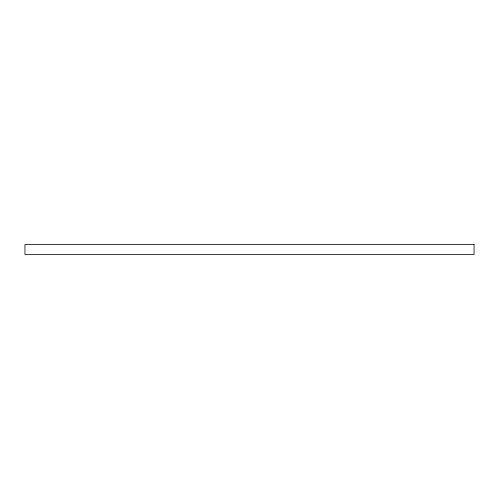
<?xml version="1.0" encoding="UTF-8"?>
<svg xmlns="http://www.w3.org/2000/svg" width="499" height="499" viewBox="0 0 499 499"><rect width="100%" height="100%" fill="white"/><g stroke="black" fill="none" stroke-linecap="round" stroke-linejoin="round"><path stroke-width="0.75" d="M474.05 244.547L24.95 244.547L24.95 254.453L474.05 254.453L474.05 244.547"/></g></svg>
